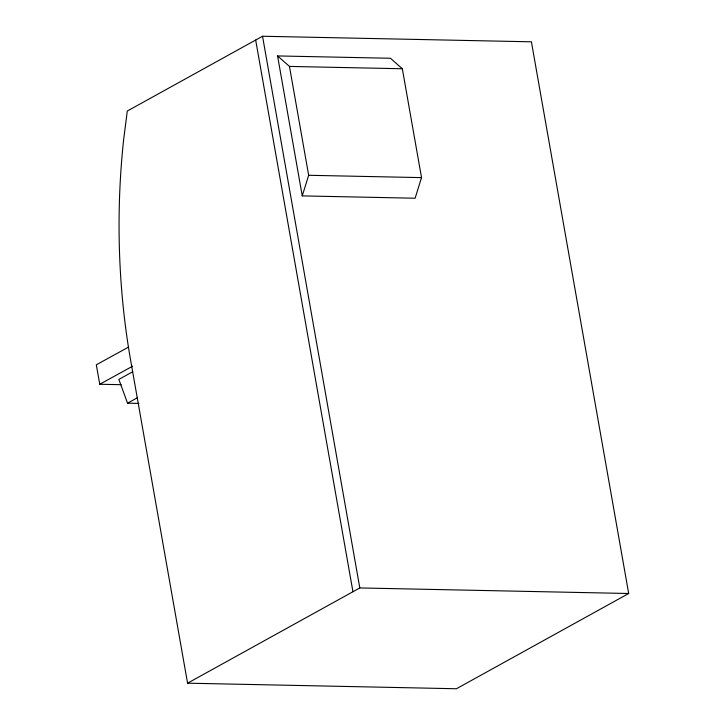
<?xml version="1.0" encoding="UTF-8"?>
<svg xmlns="http://www.w3.org/2000/svg" width="725" height="725" viewBox="0 0 725 725"><rect width="100%" height="100%" fill="white"/><g stroke="black" fill="none" stroke-linecap="round" stroke-linejoin="round"><path stroke-width="1.09" d="M302.252 195.895L308.66 175.287L289.465 66.419L277.575 55.934L390.44 58.263L402.33 68.757L421.524 177.616L415.117 198.224L302.252 195.895L277.575 55.934M262.532 36.25L127.292 111.034L123.622 139.698A472.392 275.745 -88.8 0 0 130.672 360.497L187.576 683.186L456.442 688.75L628.684 593.503L531.407 41.814L262.532 36.25L359.808 587.939L187.576 683.186M128.497 347.112L96.316 364.82L99.742 384.259L132.63 366.197M132.729 371.735L118.855 379.411L127.555 403.182L138.856 403.417M127.555 403.182L137.315 397.789M289.465 66.419L402.33 68.757M308.66 175.287L421.524 177.616M99.742 384.259L121.184 384.703M359.808 587.939L628.684 593.503M255.671 40.047L352.948 591.736"/></g></svg>
